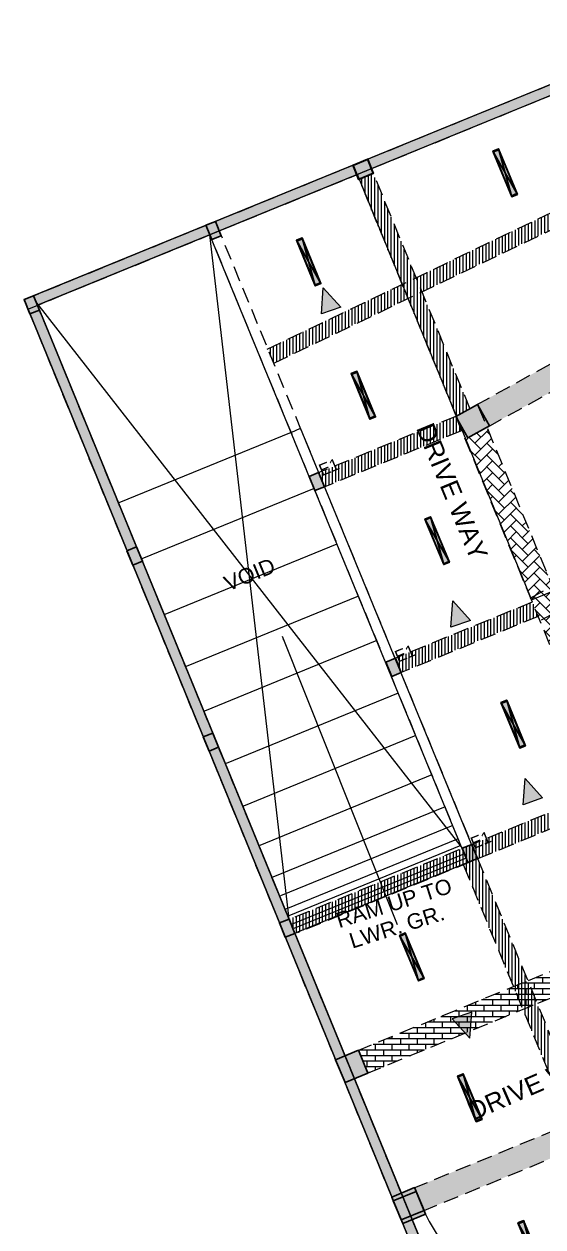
# Model space of a CAD drawing. Header units: inches. Extents: x 1182429 to 1211915, y -922309 to -906718.
# Drawn here: x 1193169 to 1193673, y -917391 to -916221 of the extents above; entities that cross this region are included whole.
import ezdxf

# ---------------------------------------------------------------- set-up
doc = ezdxf.new("R2010")
doc.units = ezdxf.units.IN
doc.header["$LTSCALE"] = 6
doc.linetypes.add('CONTINOUS', pattern=[2000000.0, 1000000.0, 1000000.0])
doc.linetypes.add('DASHED2', pattern=[0.375, 0.25, -0.125])
for name, color, linetype in [('A-CUTOUT', 3, 'CONTINOUS'), ('CELLING', 34, 'Continuous'), ('COLL SIZE', 160, 'Continuous'), ('DIM', 7, 'Continuous'), ('door', 5, 'Continuous'), ('E-WIRING', 5, 'Continuous'), ('FITTING', 24, 'Continuous')]:
    doc.layers.add(name, color=color, linetype=linetype)
for name, color, linetype, lineweight in [('col hatch', 13, 'Continuous', 30), ('column', 240, 'Continuous', 25), ('Hatch', 251, 'Continuous', 0), ('v.b', 200, 'Continuous', 5), ('W', 250, 'Continuous', 5), ('wall', 7, 'Continuous', 30), ('wall new', 3, 'Continuous', 25)]:
    doc.layers.add(name, color=color, linetype=linetype, lineweight=lineweight)
doc.styles.add('ARI', font='arial.ttf')
doc.dimstyles.new('Copy(2) of AA', dxfattribs={"dimtxt": 12, "dimasz": 4, "dimexe": 0.18, "dimexo": 0, "dimgap": 0.09, "dimtad": 0, "dimdec": 0, "dimzin": 0, "dimdsep": 46, "dimlunit": 3, "dimtxsty": 'ARI', "dimblk": 'OBLIQUE', "dimcen": 0.09, "dimclrd": 7, "dimclre": 7, "dimclrt": 7, "dimadec": 0, "dimazin": 0, "dimtfac": 1, "dimtdec": 0, "dimtofl": 0, "dimtmove": 0, "dimatfit": 3, "dimfxl": 1, "dimtolj": 1, "dimtzin": 0, "dimlwd": 5, "dimlwe": 5, "dimarcsym": 0})
pattern_1 = [(45, (54985.341, -15499.118), (0, 11.494727835), [24.384, -8.128]), (135, (54991.088, -15493.37), (1e-15, 11.494727835), [24.384, -8.128])]
pattern_2 = [(0, (63759.2494, -15499.1176), (0, 5.419344), []), (90, (63759.249, -15499.118), (-8.128, 5.419344), [5.419344, -5.419344])]
pattern_3 = [(90, (63759.2494, -15499.1176), (-3.175, 0), [])]
pattern_4 = [(0, (-27.8192783, 2.9401021), (0, 0.001397), [0.001016, -0.000381]), (90, (-27.8192783, 2.9401021), (-0.001397, 0), [0.001016, -0.000381])]

# ---------------------------------------------------------------- blocks, each defined once
blk = doc.blocks.new('_Oblique')
at = {"layer": 'DIM', "color": 0, "lineweight": -2}
blk.add_line((-0.5, -0.5), (0.5, 0.5), dxfattribs=at)
blk = doc.blocks.new('sdfdsf')
at = {"lineweight": -3}
blk.add_hatch(color=7, dxfattribs=at).paths.add_polyline_path([(23236.7, 14983.3), (23242.1, 14983.3), (23242.1, 15029.5), (23236.7, 15029.5)])
at = {"layer": 'Hatch'}
h = blk.add_hatch(dxfattribs=at)
h.set_pattern_fill('ANGLE', color=5, scale=0.0002)
h.set_pattern_definition(pattern_4)
h.paths.add_polyline_path([(23236.4, 15029.5), (23242.4, 15029.5), (23242.4, 15030.4), (23236.4, 15030.4)])
h = blk.add_hatch(dxfattribs=at)
h.set_pattern_fill('ANGLE', color=5, scale=0.0002)
h.set_pattern_definition(pattern_4)
h.paths.add_polyline_path([(23236.4, 14983.3), (23242.4, 14983.3), (23242.4, 14982.4), (23236.4, 14982.4)])
for p, q in [((23242.4, 15030.4), (23236.4, 14982.4)), ((23242.4, 14982.4), (23236.4, 15030.4))]:
    blk.add_line(p, q)
at = {"layer": 'CELLING', "color": 5}
for points in [[(23236.4, 14982.4), (23242.4, 14982.4), (23242.4, 15030.4), (23236.4, 15030.4)], [(23242.4, 15029.5), (23236.4, 15029.5), (23236.4, 15030.4), (23242.4, 15030.4)], [(23236.4, 15029.5), (23242.4, 15029.5), (23242.4, 15030.4), (23236.4, 15030.4)], [(23236.7, 14983.3), (23242.1, 14983.3), (23242.1, 15029.5), (23236.7, 15029.5)], [(23236.4, 14983.3), (23242.4, 14983.3), (23242.4, 14982.4), (23236.4, 14982.4)], [(23236.4, 14983.3), (23242.4, 14983.3), (23242.4, 14982.4), (23236.4, 14982.4)]]:
    blk.add_lwpolyline(points, close=True, dxfattribs=at)

msp = doc.modelspace()

# ---------------------------------------------------------------- hatches: boundary and pattern name
at = {"layer": 'A-CUTOUT', "lineweight": 0, "ltscale": 0.3, "true_color": 0xffc6b3}
h = msp.add_hatch(dxfattribs=at)
h.set_pattern_fill('AR-BRSTD', color=31, scale=0.08)
h.set_pattern_definition(pattern_2)
h.paths.add_polyline_path([(1193629.6, -916579.4), (1193990.3, -916379.6), (1194236.3, -916243.3), (1194439.9, -916130.4), (1194586.9, -916049), (1194759.3, -915953.5), (1194816.6, -915921.7), (1194828.2, -915942.7), (1194724.6, -916000.1), (1194558.3, -916092.2), (1194433.6, -916161.4), (1194301.9, -916234.3), (1194091.8, -916350.7), (1193896.2, -916459.1), (1193748.1, -916541.2), (1193621.2, -916611.5), (1193609.5, -916590.6)])
h = msp.add_hatch(dxfattribs=at)
h.set_pattern_fill('AR-BRSTD', color=31, scale=0.08)
h.set_pattern_definition(pattern_2)
h.paths.add_polyline_path([(1193522.2, -917207.1), (1193791.7, -917096.4), (1193800.8, -917118.6), (1193503.1, -917241), (1193493.9, -917218.8)])
at = {"layer": 'col hatch', "lineweight": 25, "ltscale": 100, "true_color": 0xffc6b3}
h = msp.add_hatch(color=31, dxfattribs=at)
h.dxf.hatch_style = 1
h.paths.add_polyline_path([(1193488.9, -916357.7), (1193502.7, -916352), (1193508.4, -916365.9), (1193494.5, -916371.6)])
at = {"layer": 'col hatch', "ltscale": 100, "true_color": 0x52271e}
h = msp.add_hatch(color=19, dxfattribs=at)
h.dxf.hatch_style = 1
h.paths.add_polyline_path([(1193488.9, -916357.7), (1193502.7, -916352), (1193508.4, -916365.9), (1193494.5, -916371.6)])
at = {"layer": 'COLL SIZE', "lineweight": 25, "ltscale": 100, "true_color": 0xffc6b3}
h = msp.add_hatch(color=31, dxfattribs=at)
h.dxf.hatch_style = 1
h.paths.add_polyline_path([(1193351.4, -916430.2), (1193345.7, -916416.3), (1193355, -916412.5), (1193360.7, -916426.4)])
at = {"layer": 'COLL SIZE', "ltscale": 100}
h = msp.add_hatch(color=256, dxfattribs=at)
h.dxf.hatch_style = 1
h.paths.add_polyline_path([(1193351.4, -916430.2), (1193345.7, -916416.3), (1193355, -916412.5), (1193360.7, -916426.4)])
at = {"layer": 'COLL SIZE', "lineweight": 25, "ltscale": 100, "true_color": 0xffc6b3}
h = msp.add_hatch(color=31, dxfattribs=at)
h.dxf.hatch_style = 1
h.paths.add_polyline_path([(1193174.7, -916502.5), (1193169.1, -916488.6), (1193178.3, -916484.8), (1193184, -916498.7)])
at = {"layer": 'COLL SIZE', "ltscale": 100}
h = msp.add_hatch(color=256, dxfattribs=at)
h.dxf.hatch_style = 1
h.paths.add_polyline_path([(1193174.7, -916502.5), (1193169.1, -916488.6), (1193178.3, -916484.8), (1193184, -916498.7)])
at = {"layer": 'COLL SIZE', "lineweight": 25, "ltscale": 100, "true_color": 0xffc6b3}
h = msp.add_hatch(color=31, dxfattribs=at)
h.dxf.hatch_style = 1
h.paths.add_polyline_path([(1193451.7, -916674.4), (1193446, -916660.5), (1193455.3, -916656.7), (1193460.9, -916670.6)])
at = {"layer": 'COLL SIZE', "ltscale": 100}
h = msp.add_hatch(color=256, dxfattribs=at)
h.dxf.hatch_style = 1
h.paths.add_polyline_path([(1193451.7, -916674.4), (1193446, -916660.5), (1193455.3, -916656.7), (1193460.9, -916670.6)])
at = {"layer": 'COLL SIZE', "lineweight": 25, "ltscale": 100, "true_color": 0xffc6b3}
h = msp.add_hatch(color=31, dxfattribs=at)
h.dxf.hatch_style = 1
h.paths.add_polyline_path([(1193274.7, -916746.8), (1193269, -916732.9), (1193278.3, -916729.2), (1193284, -916743)])
at = {"layer": 'COLL SIZE', "ltscale": 100}
h = msp.add_hatch(color=256, dxfattribs=at)
h.dxf.hatch_style = 1
h.paths.add_polyline_path([(1193274.7, -916746.8), (1193269, -916732.9), (1193278.3, -916729.2), (1193284, -916743)])
at = {"layer": 'COLL SIZE', "lineweight": 25, "ltscale": 100, "true_color": 0xffc6b3}
h = msp.add_hatch(color=31, dxfattribs=at)
h.dxf.hatch_style = 1
h.paths.add_polyline_path([(1193526.3, -916855.2), (1193520.6, -916841.3), (1193529.9, -916837.5), (1193535.6, -916851.4)])
at = {"layer": 'COLL SIZE', "ltscale": 100}
h = msp.add_hatch(color=256, dxfattribs=at)
h.dxf.hatch_style = 1
h.paths.add_polyline_path([(1193526.3, -916855.2), (1193520.6, -916841.3), (1193529.9, -916837.5), (1193535.6, -916851.4)])
at = {"layer": 'COLL SIZE', "lineweight": 25, "ltscale": 100, "true_color": 0xffc6b3}
h = msp.add_hatch(color=31, dxfattribs=at)
h.dxf.hatch_style = 1
h.paths.add_polyline_path([(1193348.8, -916927.8), (1193343.1, -916914), (1193352.4, -916910.2), (1193358.1, -916924.1)])
at = {"layer": 'COLL SIZE', "ltscale": 100}
h = msp.add_hatch(color=256, dxfattribs=at)
h.dxf.hatch_style = 1
h.paths.add_polyline_path([(1193348.8, -916927.8), (1193343.1, -916914), (1193352.4, -916910.2), (1193358.1, -916924.1)])
at = {"layer": 'COLL SIZE', "lineweight": 25, "ltscale": 100, "true_color": 0xffc6b3}
h = msp.add_hatch(color=31, dxfattribs=at)
h.dxf.hatch_style = 1
h.paths.add_polyline_path([(1193600.4, -917036.2), (1193594.7, -917022.3), (1193604, -917018.5), (1193609.7, -917032.4)])
at = {"layer": 'COLL SIZE', "ltscale": 100}
h = msp.add_hatch(color=256, dxfattribs=at)
h.dxf.hatch_style = 1
h.paths.add_polyline_path([(1193600.4, -917036.2), (1193594.7, -917022.3), (1193604, -917018.5), (1193609.7, -917032.4)])
at = {"layer": 'COLL SIZE', "lineweight": 25, "ltscale": 100, "true_color": 0xffc6b3}
h = msp.add_hatch(color=31, dxfattribs=at)
h.dxf.hatch_style = 1
h.paths.add_polyline_path([(1193422.9, -917108.9), (1193417.2, -917095), (1193426.5, -917091.2), (1193432.2, -917105.1)])
at = {"layer": 'COLL SIZE', "ltscale": 100}
h = msp.add_hatch(color=256, dxfattribs=at)
h.dxf.hatch_style = 1
h.paths.add_polyline_path([(1193422.9, -917108.9), (1193417.2, -917095), (1193426.5, -917091.2), (1193432.2, -917105.1)])
at = {"layer": 'column', "ltscale": 10, "true_color": 0xffc6b3}
h = msp.add_hatch(color=31, dxfattribs=at)
h.dxf.hatch_style = 1
h.paths.add_polyline_path([(1193588.5, -916602.2), (1193609.5, -916590.6), (1193621.2, -916611.5), (1193600.2, -916623.2)])
at = {"layer": 'column', "ltscale": 10}
h = msp.add_hatch(color=256, dxfattribs=at)
h.dxf.hatch_style = 1
h.paths.add_polyline_path([(1193588.5, -916602.2), (1193609.5, -916590.6), (1193621.2, -916611.5), (1193600.2, -916623.2)])
at = {"layer": 'column', "ltscale": 10, "true_color": 0xffc6b3}
h = msp.add_hatch(color=31, dxfattribs=at)
h.dxf.hatch_style = 1
h.paths.add_polyline_path([(1193471.8, -917228), (1193493.9, -917218.8), (1193503.1, -917241), (1193481, -917250.2)])
at = {"layer": 'column', "ltscale": 10}
h = msp.add_hatch(color=256, dxfattribs=at)
h.dxf.hatch_style = 1
h.paths.add_polyline_path([(1193471.8, -917228), (1193493.9, -917218.8), (1193503.1, -917241), (1193481, -917250.2)])
at = {"layer": 'column', "ltscale": 10, "true_color": 0xffc6b3}
h = msp.add_hatch(color=31, dxfattribs=at)
h.dxf.hatch_style = 1
h.paths.add_polyline_path([(1193526.3, -917361.6), (1193548.5, -917352.4), (1193557.7, -917374.6), (1193535.5, -917383.8)])
at = {"layer": 'column', "ltscale": 10}
h = msp.add_hatch(color=256, dxfattribs=at)
h.dxf.hatch_style = 1
h.paths.add_polyline_path([(1193527.8, -917365.3), (1193550, -917356.1), (1193559.2, -917378.3), (1193537, -917387.5)])
at = {"layer": 'door', "lineweight": 0, "ltscale": 0.3, "true_color": 0xffc6b3}
h = msp.add_hatch(dxfattribs=at)
h.set_pattern_fill('AR-HBONE', color=31, scale=0.08)
h.set_pattern_definition(pattern_1)
h.paths.add_polyline_path([(1195235, -916415.4), (1195274.2, -916377.4), (1195291.3, -916394.3), (1194999.1, -916680.5), (1194650.3, -916873.8), (1194493, -916960.8), (1194260.3, -917085.8), (1193557.7, -917374.6), (1193548.6, -917352.5), (1194248.9, -917064.6), (1194433, -916965.8), (1194583.8, -916883.2), (1194725.1, -916804.9), (1194979.8, -916663.8), (1195010.4, -916635.4)])
h = msp.add_hatch(dxfattribs=at)
h.set_pattern_fill('AR-HBONE', color=31, scale=0.08)
h.set_pattern_definition(pattern_1)
h.paths.add_polyline_path([(1193717, -916914.9), (1193733.8, -916955.7), (1193756, -916946.6), (1193618.9, -916612.8), (1193597.6, -916624.1)])
at = {"layer": 'FITTING', "lineweight": 0, "ltscale": 0.3, "true_color": 0xffc6b3}
h = msp.add_hatch(dxfattribs=at)
h.set_pattern_fill('ANSI31', color=31, angle=45)
h.set_pattern_definition(pattern_3)
h.paths.add_polyline_path([(1193425.3, -916527.2), (1193992.1, -916254.4), (1193997.8, -916268.3), (1193411.7, -916550.4), (1193405.2, -916536.9)])
h = msp.add_hatch(dxfattribs=at)
h.set_pattern_fill('ANSI31', color=31, angle=45)
h.set_pattern_definition(pattern_3)
h.paths.add_polyline_path([(1193580.2, -916580.7), (1193494.5, -916371.6), (1193508.4, -916365.9), (1193602.2, -916594.6), (1193589, -916602)])
h = msp.add_hatch(dxfattribs=at)
h.set_pattern_fill('ANSI31', color=31, angle=45)
h.set_pattern_definition(pattern_3)
h.paths.add_polyline_path([(1193479.7, -916646.9), (1193455.6, -916656.8), (1193461.2, -916670.5), (1193594.2, -916616.1), (1193588.5, -916602.2), (1193481.1, -916646.4)])
h = msp.add_hatch(dxfattribs=at)
h.set_pattern_fill('ANSI31', color=31, angle=45)
h.set_pattern_definition([(90, (63833.9354, -15679.659), (-3.175, 0), [])])
h.paths.add_polyline_path([(1193554.4, -916827.5), (1193530.3, -916837.4), (1193535.9, -916851), (1193668.9, -916796.6), (1193663.2, -916782.7), (1193555.7, -916826.9)])
h = msp.add_hatch(dxfattribs=at)
h.set_pattern_fill('ANSI31', color=31, angle=45)
h.set_pattern_definition(pattern_3)
h.paths.add_polyline_path([(1193439.1, -917086.5), (1193737.2, -916964), (1193742.9, -916977.9), (1193434.5, -917104.7), (1193432.3, -917105.5), (1193426.5, -917091.2)])
h = msp.add_hatch(dxfattribs=at)
h.set_pattern_fill('ANSI31', color=31, angle=45)
h.set_pattern_definition(pattern_3)
h.paths.add_polyline_path([(1194042.4, -918124.8), (1194078.7, -918213.4), (1194093.7, -918210.4), (1193609.7, -917032.6), (1193595.9, -917038.3), (1193806.8, -917551.5), (1193949.3, -917898.4)])
at = {"layer": 'W', "ltscale": 10}
h = msp.add_hatch(color=256, dxfattribs=at)
h.dxf.hatch_style = 1
h.paths.add_polyline_path([(1193458, -916502.5), (1193459.8, -916477.1), (1193476.8, -916496)])
h = msp.add_hatch(color=256, dxfattribs=at)
h.dxf.hatch_style = 1
h.paths.add_polyline_path([(1193583.8, -916807.1), (1193585.7, -916781.6), (1193602.7, -916800.6)])
h = msp.add_hatch(color=256, dxfattribs=at)
h.dxf.hatch_style = 1
h.paths.add_polyline_path([(1193654, -916979.9), (1193655.9, -916954.5), (1193672.9, -916973.4)])
h = msp.add_hatch(color=256, dxfattribs=at)
h.dxf.hatch_style = 1
h.paths.add_polyline_path([(1193585.1, -917188.2), (1193602.2, -917207.1), (1193604, -917181.7)])
at = {"layer": 'wall new', "lineweight": 9, "ltscale": 6, "true_color": 0xffc6b3}
h = msp.add_hatch(dxfattribs=at)
h.set_pattern_fill('AR-CONC', color=31, scale=0.06)
h.set_pattern_definition([(50, (73495.981, -15499.118), (10.93108014, -0.95634513), [1.143, -12.573]), (355, (73495.981, -15499.118), (-2.114605285, 11.46341071), [0.9144, -10.05843505]), (100.4514447, (73496.892, -15499.197), (8.816474825, 10.507065115), [0.97140053, -10.68541468]), (46.1842, (73495.981, -15496.07), (16.26474245, -2.52253968), [1.7145, -18.8595]), (96.6355576, (73497.336, -15496.28), (14.24424804, 14.84556748), [1.45710139, -16.02813649]), (351.1841512, (73495.981, -15496.07), (14.24424804, 14.84556748), [1.37159802, -15.08758392]), (21, (73497.505, -15496.832), (9.096863476, -6.13591189), [1.143, -12.573]), (326, (73497.505, -15496.832), (3.7081217, 11.05127797), [0.9144, -10.0584]), (71.451445, (73498.263, -15497.343), (12.80498516, 4.91536613), [0.97140053, -10.68539626]), (37.5, (73495.981, -15499.1176), (0.185316195, 5.073302332), [0, -9.93648, 0, -10.2108, 0, -10.0965]), (7.5, (73495.981, -15499.1176), (4.00917975, 6.01083449), [0, -5.82168, 0, -9.70788, 0, -3.8481]), (327.5, (73492.5824, -15499.1176), (8.13543571, -0.34372464), [0, -3.81, 0, -11.8872, 0, -15.7734]), (317.5, (73491.0584, -15499.1176), (8.887750883, 1.525589462), [0, -4.953, 0, -7.89432, 0, -11.2014])])
h.paths.add_polyline_path([(1194691.6, -918163.4), (1194822.7, -918181.7), (1194931.4, -918175.4), (1195046.1, -918168.8), (1195119.6, -918164.6), (1195256.8, -918164.6), (1195981.2, -916754.8), (1194850.7, -915632.2), (1194198, -915899.7), (1194257.2, -916043.2), (1193169.1, -916488.6), (1193894.4, -918260.6), (1194211.5, -918197.6), (1194511.1, -918138.1)])
h.paths.add_polyline_path([(1194693, -918153.4), (1194823.1, -918171.7), (1194930.9, -918165.5), (1195045.5, -918158.8), (1195119.3, -918154.6), (1195250.7, -918154.6), (1195969, -916756.7), (1194848.3, -915643.9), (1194211.1, -915905.1), (1194270.3, -916048.6), (1193182.1, -916494.1), (1193901.4, -918251.5), (1194209.1, -918187.5), (1194509.1, -918127.7)], flags=16)

# ---------------------------------------------------------------- linework, layer by layer
at = {"layer": 'col hatch', "color": 31, "lineweight": 25, "ltscale": 100, "true_color": 0xffc6b3, "elevation": 1040.9}
msp.add_lwpolyline([(1193488.9, -916357.7), (1193502.7, -916352), (1193508.4, -916365.9), (1193494.5, -916371.6), (1193488.9, -916357.7)], dxfattribs=at)
at = {"layer": 'col hatch', "color": 19, "ltscale": 100, "true_color": 0x52271e, "elevation": 1040.9}
msp.add_lwpolyline([(1193488.9, -916357.7), (1193502.7, -916352), (1193508.4, -916365.9), (1193494.5, -916371.6), (1193488.9, -916357.7)], dxfattribs=at)
at = {"layer": 'COLL SIZE', "color": 31, "lineweight": 25, "ltscale": 100, "true_color": 0xffc6b3}
msp.add_line((1193355, -916412.5, 1040.4), (1193345.7, -916416.3, 1040.4), dxfattribs=at)
at = {"layer": 'COLL SIZE', "ltscale": 100}
msp.add_line((1193355, -916412.5, 1040.4), (1193345.7, -916416.3, 1040.4), dxfattribs=at)
at = {"layer": 'COLL SIZE', "color": 31, "lineweight": 25, "ltscale": 100, "true_color": 0xffc6b3}
for points, elevation in [([(1193351.4, -916430.2), (1193345.7, -916416.3), (1193355, -916412.5), (1193360.7, -916426.4), (1193351.4, -916430.2)], 1040.4), ([(1193174.7, -916502.5), (1193169.1, -916488.6), (1193178.3, -916484.8), (1193184, -916498.7), (1193174.7, -916502.5)], 1040.9), ([(1193451.7, -916674.4), (1193446, -916660.5), (1193455.3, -916656.7), (1193460.9, -916670.6), (1193451.7, -916674.4)], -12021.2), ([(1193274.7, -916746.8), (1193269, -916732.9), (1193278.3, -916729.2), (1193284, -916743), (1193274.7, -916746.8)], -4086.5), ([(1193526.3, -916855.2), (1193520.6, -916841.3), (1193529.9, -916837.5), (1193535.6, -916851.4), (1193526.3, -916855.2)], -8055.9), ([(1193348.8, -916927.8), (1193343.1, -916914), (1193352.4, -916910.2), (1193358.1, -916924.1), (1193348.8, -916927.8)], -4086.2), ([(1193600.4, -917036.2), (1193594.7, -917022.3), (1193604, -917018.5), (1193609.7, -917032.4), (1193600.4, -917036.2)], -8055.6), ([(1193422.9, -917108.9), (1193417.2, -917095), (1193426.5, -917091.2), (1193432.2, -917105.1), (1193422.9, -917108.9)], -4085.9)]:
    msp.add_lwpolyline(points, dxfattribs=dict(at, elevation=elevation))
at = {"layer": 'COLL SIZE', "ltscale": 100}
for points, elevation in [([(1193351.4, -916430.2), (1193345.7, -916416.3), (1193355, -916412.5), (1193360.7, -916426.4), (1193351.4, -916430.2)], 1040.4), ([(1193174.7, -916502.5), (1193169.1, -916488.6), (1193178.3, -916484.8), (1193184, -916498.7), (1193174.7, -916502.5)], 1040.9), ([(1193451.7, -916674.4), (1193446, -916660.5), (1193455.3, -916656.7), (1193460.9, -916670.6), (1193451.7, -916674.4)], -12021.2), ([(1193274.7, -916746.8), (1193269, -916732.9), (1193278.3, -916729.2), (1193284, -916743), (1193274.7, -916746.8)], -4086.5), ([(1193526.3, -916855.2), (1193520.6, -916841.3), (1193529.9, -916837.5), (1193535.6, -916851.4), (1193526.3, -916855.2)], -8055.9), ([(1193348.8, -916927.8), (1193343.1, -916914), (1193352.4, -916910.2), (1193358.1, -916924.1), (1193348.8, -916927.8)], -4086.2), ([(1193600.4, -917036.2), (1193594.7, -917022.3), (1193604, -917018.5), (1193609.7, -917032.4), (1193600.4, -917036.2)], -8055.6), ([(1193422.9, -917108.9), (1193417.2, -917095), (1193426.5, -917091.2), (1193432.2, -917105.1), (1193422.9, -917108.9)], -4085.9)]:
    msp.add_lwpolyline(points, dxfattribs=dict(at, elevation=elevation))
at = {"layer": 'column', "color": 31, "ltscale": 10, "true_color": 0xffc6b3}
for points, elevation in [([(1193588.5, -916602.2), (1193609.5, -916590.6), (1193621.2, -916611.5), (1193600.2, -916623.2), (1193588.5, -916602.2)], -3969.1), ([(1193471.8, -917228), (1193493.9, -917218.8), (1193503.1, -917241), (1193481, -917250.2), (1193471.8, -917228)], -4085.9)]:
    msp.add_lwpolyline(points, dxfattribs=dict(at, elevation=elevation))
at = {"layer": 'column', "ltscale": 10}
for points, elevation in [([(1193588.5, -916602.2), (1193609.5, -916590.6), (1193621.2, -916611.5), (1193600.2, -916623.2), (1193588.5, -916602.2)], -3969.1), ([(1193471.8, -917228), (1193493.9, -917218.8), (1193503.1, -917241), (1193481, -917250.2), (1193471.8, -917228)], -4085.9), ([(1193527.8, -917365.3), (1193550, -917356.1), (1193559.2, -917378.3), (1193537, -917387.5), (1193527.8, -917365.3)], -4085.9)]:
    msp.add_lwpolyline(points, dxfattribs=dict(at, elevation=elevation))
at = {"layer": 'column', "color": 31, "ltscale": 10, "true_color": 0xffc6b3}
msp.add_lwpolyline([(1193526.3, -917361.6), (1193548.5, -917352.4), (1193557.7, -917374.6), (1193535.5, -917383.8), (1193526.3, -917361.6)], dxfattribs=at)
at = {"layer": 'v.b', "color": 31, "linetype": 'DASHED2', "ltscale": 10, "true_color": 0xffc6b3}
for p, q in [((1193588.5, -916602.2, -3969.1), (1194837.6, -915910.1, -3969.1)), ((1193600.2, -916623.2, -3969.1), (1194849.2, -915931, -3969.1)), ((1193169.1, -916488.6, 1040.9), (1194257.2, -916043.2, 726.7)), ((1193172.8, -916497.9, 1040.9), (1194261, -916052.4, 726.7)), ((1193405.2, -916536.9, -1584.5), (1193992.1, -916254.4, -1095)), ((1193411.7, -916550.4, -1584.5), (1193997.8, -916268.3, -1095.7)), ((1193660.7, -916778.9, -6782.6), (1194588.1, -916280.2, -3973.2)), ((1193672, -916800.1, -6782.6), (1194599.5, -916301.3, -3973.2)), ((1193488.9, -916357.7, 1040.9), (1193589, -916602, -3969.1)), ((1193502.7, -916352, 1040.9), (1193602.8, -916596.3, -3969.1)), ((1193600.4, -917036.2, -8614.1), (1193345.8, -916416.3, 1040.4)), ((1193609.7, -917032.4, -8614.1), (1193355, -916412.5, 1040.4)), ((1193894.4, -918260.6, -4086.5), (1193169.1, -916488.6, 1040.9)), ((1193901.4, -918251.5, -4015.2), (1193182.1, -916494.1, 1040.9)), ((1193610.7, -916593.1, -3969.1), (1193756, -916946.6)), ((1193588.5, -916602.2, -3969.1), (1193455.6, -916656.8, -5242.4)), ((1193588.5, -916602.2, -3969.1), (1193733.8, -916955.7)), ((1193594.2, -916616.1, -3969.1), (1193461.3, -916670.7, -5242.4)), ((1193662.8, -916782.9, -6782.6), (1193529.9, -916837.5, -8055.9)), ((1193668.5, -916796.8, -6782.6), (1193535.6, -916851.4, -8055.9)), ((1193873.4, -916924.3, 3969.1), (1193434.5, -917104.7, -2955.1)), ((1193737.2, -916964), (1193428.8, -917090.8, -2955.1)), ((1193595.8, -917038.1, -8055.6), (1194078.7, -918213.4, -1037.3)), ((1193609.7, -917032.4, -8055.6), (1194093.7, -918210.4, 2.1)), ((1193526.4, -917361.6), (1194248.9, -917064.6)), ((1193471.9, -917227.8, -2536.3), (1193791.7, -917096.4)), ((1193535.5, -917383.8), (1194258, -917086.8)), ((1193481, -917250, -2536.3), (1193800.8, -917118.6))]:
    msp.add_line(p, q, dxfattribs=at)
at = {"layer": 'W', "ltscale": 10}
for p, q in [((1193169.1, -916488.6, 1040.9), (1194257.2, -916043.2, 726.7)), ((1193182.1, -916494.1, 1040.9), (1194270.3, -916048.6, 1032.8)), ((1193600.4, -917036.2, -8614.1), (1193345.8, -916416.3, 1040.4)), ((1193894.4, -918260.6, -4086.5), (1193169.1, -916488.6, 1040.9)), ((1193901.4, -918251.5, -4015.2), (1193182.1, -916494.1, 1040.9)), ((1193428.5, -916617.9, -5316.7), (1193437.6, -916613.5, -1953.2)), ((1193605.9, -917023.2, -8055.6), (1193437.6, -916613.5, -1953.2)), ((1193428.5, -916617.9, -5316.7), (1193261.1, -916686.4, -5316.7)), ((1193450.9, -916672.4, -5746.3), (1193283.5, -916740.9, -5746.3)), ((1193473.1, -916726.4, -6172.3), (1193305.7, -916795, -6172.3)), ((1193493.9, -916777, -6570.7), (1193326.4, -916845.5, -6570.7)), ((1193511.7, -916820.3, -6912.6), (1193344.3, -916888.9, -6912.6)), ((1193532.7, -916871.4, -7315.4), (1193365.3, -916940, -7315.4)), ((1193549.7, -916912.7, -7640.6), (1193382.2, -916981.2, -7640.6)), ((1193565.4, -916950.9, -7942.1), (1193398, -917019.5, -7942.1)), ((1193578.1, -916981.9, -8186), (1193410.7, -917050.4, -8186)), ((1193585.6, -917000.1, -8329.8), (1193418.2, -917068.7, -8329.8)), ((1193590.9, -917013.1, -8432), (1193423.5, -917081.6, -8432)), ((1193593.6, -917019.6, -8483.1), (1193426.2, -917088.1, -8483.1)), ((1193596.9, -917027.6, -8546.2), (1193429.4, -917096.1, -8546.2)), ((1193598.6, -917031.9, -8580), (1193431.2, -917100.4, -8580)), ((1193600.4, -917036.2, -8614.1), (1193433, -917104.7, -8614.1))]:
    msp.add_line(p, q, dxfattribs=at)
at = {"layer": 'W', "color": 1, "ltscale": 10}
for p, q in [((1193492.7, -916366.4, 1040.9), (1193662.2, -916780.5, -3969.1)), ((1193662, -916780.7, -3969.1), (1193973.1, -916653.8, -3969.1))]:
    msp.add_line(p, q, dxfattribs=at)
at = {"layer": 'W', "color": 31, "ltscale": 10, "true_color": 0xffc6b3}
for p, q in [((1193426.5, -917091.2, -4085.9), (1193349.5, -916425.6, 1040.4)), ((1193181.1, -916491.8, 1040.9), (1193594.7, -917022.3, -8055.6))]:
    msp.add_line(p, q, dxfattribs=at)
at = {"layer": 'W', "ltscale": 10}
for points, elevation in [([(1194691.6, -918163.4), (1194822.7, -918181.7), (1194931.4, -918175.4), (1195046.1, -918168.8), (1195119.6, -918164.6), (1195256.8, -918164.6), (1195981.2, -916754.8), (1194850.7, -915632.2), (1194198, -915899.7), (1194257.2, -916043.2), (1193169.1, -916488.6), (1193894.4, -918260.6), (1194224.2, -918304.1), (1194511.1, -918138.1), (1194691.6, -918163.4)], 3099.5), ([(1193458, -916502.5), (1193459.8, -916477.1), (1193476.8, -916496), (1193458, -916502.5)], 3645.4), ([(1193583.8, -916807.1), (1193585.7, -916781.6), (1193602.7, -916800.6), (1193583.8, -916807.1)], -5056.5), ([(1193654, -916979.9), (1193655.9, -916954.5), (1193672.9, -916973.4), (1193654, -916979.9)], 0), ([(1193585.1, -917188.2), (1193602.2, -917207.1), (1193604, -917181.7), (1193585.1, -917188.2)], 0)]:
    msp.add_lwpolyline(points, dxfattribs=dict(at, elevation=elevation))
at = {"layer": 'W', "ltscale": 10, "elevation": 3099.5}
msp.add_lwpolyline([(1194693, -918153.4), (1194823.1, -918171.7), (1194930.9, -918165.5), (1195045.5, -918158.8), (1195119.3, -918154.6), (1195250.7, -918154.6), (1195969, -916756.7), (1194848.3, -915643.9), (1194211.1, -915905.1), (1194270.3, -916048.6), (1193182.1, -916494.1), (1193901.4, -918251.5), (1194222.1, -918293.7), (1194509.1, -918127.7)], close=True, dxfattribs=at)
at = {"layer": 'W', "color": 1, "ltscale": 10}
msp.add_arc((1193715.2, -917305.1, -4086.5), 172.3, 205.1379, 284.8342, dxfattribs=at)

# ---------------------------------------------------------------- block references
at = {"layer": 'E-WIRING', "xscale": -1, "rotation": 22.34151359089078}
for p in [(1220835.8, -921411.2, -176.7), (1220644.9, -921498, -176.7), (1220698, -921627.6, -176.9), (1220769.7, -921769.1, -189.2), (1220843.6, -921947.6, -6280043), (1220745.1, -922174.1, 17.9), (1220801.4, -922311, 17.9), (1220860.1, -922453.8, 17.9)]:
    msp.add_blockref('sdfdsf', p, dxfattribs=at)

# ---------------------------------------------------------------- texts
at = {"layer": 'wall', "style": 'ARI'}
for s, height, rotation, p in [('DRIVE WAY', 18, 292.4406, (1193549.7, -916613.5, -6959.9)), ('E1', 11.52, 22.3416, (1193458.4, -916660.5, -7016.7)), ('E1', 11.52, 22.3416, (1193532.2, -916841.8, -2258.3)), ('E1', 11.52, 22.3416, (1193605.9, -917023.3, -2258)), ('RAM UP TO', 15, 17.4516, (1193475.2, -917100.1, -9642.3)), (' LWR. GR.', 15, 17.4516, (1193482.4, -917121.8, -9642.3)), ('DRIVE WAY', 18, 23.5156, (1193605.1, -917287.7, -5869))]:
    msp.add_text(s, height=height, rotation=rotation, dxfattribs=at).set_placement(p)
at = {"layer": 'wall', "color": 31, "lineweight": 25, "true_color": 0xffc6b3, "style": 'ARI'}
msp.add_text('VOID', height=15, rotation=22.3416, dxfattribs=at).set_placement((1193367.3, -916772.6, -7853.6))

# ---------------------------------------------------------------- leaders
at = {"layer": 'W', "color": 2, "ltscale": 10}
msp.add_leader([(1193419.7, -916816.1, 84.6), (1193531.7, -917096.5, 84.6)], dimstyle='Copy(2) of AA', override={"dimgap": 0.09, "dimtad": 0, "dimfxl": 0.1875, "dimfxlon": 1, "dimarcsym": 1}, dxfattribs=at)

doc.saveas('drawing.dxf')
